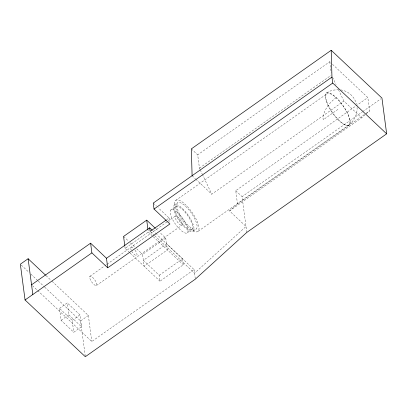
<?xml version="1.0" encoding="UTF-8"?>
<svg xmlns="http://www.w3.org/2000/svg" width="407" height="407" viewBox="0 0 407 407"><rect width="100%" height="100%" fill="white"/><g stroke="black" fill="none" stroke-linecap="round" stroke-linejoin="round"><path stroke-width="0.31" stroke-dasharray="2.04 1.53" d="M357.092 107.245C357.529 114.372 354.136 121.042 348.473 125.3A19.622 6.42 54.8 0 1 326.887 103.129A19.622 6.42 54.8 0 1 337.337 98.698A19.622 6.42 54.8 0 1 348.473 125.3M154.772 235.739L194.546 273.194L246.011 226.465L229.523 210.938L237.495 203.973L365.435 113.772M229.523 210.938L361.604 117.816L365.827 114.128M366.295 113.721L369.576 110.852L367.831 97.568L332.066 63.889M199.974 169.271L199.44 168.137L197.69 154.853L329.772 61.732L331.608 63.456M199.44 168.137L331.003 75.381M175.575 200.529L326.618 94.037M174.369 205.031L177.477 202.844M170.731 210.109L175.392 206.822M129.645 252.635L125.117 248.367L148.265 232.071L148.021 230.189M166.544 219.826L169.108 218.02L158.237 207.779M89.901 276.287L104.406 266.061M104.925 265.7L106.476 264.601M106.995 264.235L167.084 221.876M167.603 221.51L175.371 216.031M195.757 179.141L211.762 194.215L343.844 101.094L361.604 117.816M337.937 109.397L323.173 119.806A19.114 10.012 -47.5 0 1 336.085 97.736M59.503 308.394L67.272 302.915L79.96 314.86L81.527 326.785L73.759 332.265L61.075 320.319L59.503 308.394L72.192 320.34L73.759 332.265M96.525 285.46L181.99 225.203M165.72 238.07L167.455 249.852L144.144 266.285L142.572 254.365L165.72 238.07L159.839 232.524M237.495 203.973L235.745 190.69L355.397 106.334M355.916 105.968L367.831 97.568M61.075 320.319L68.844 314.84L67.272 302.915M187.525 232.621L192.185 229.334M193.203 231.12L196.311 228.932M246.795 232.428L242.089 196.662L362.261 111.94M362.774 111.574L380.906 98.794M198.214 231.247L349.257 124.761M72.192 320.34L79.96 314.86M365.954 113.411L369.576 110.852M85.231 356.094L80.606 320.955L88.375 315.476L51.577 280.825M159.213 275.259L182.524 258.827L166.667 243.895L143.361 260.327L159.213 275.259L160.002 281.217L183.308 264.784L182.524 258.827M32.468 285.683L91.794 341.514L194.078 269.617L156.614 234.34M326.658 92.781L331.873 90.278L338.619 89.611M340.751 89.886C348.087 90.954 354.98 96.708 356.293 104.197M148.265 232.071L152.834 236.309M153.286 236.732L183.308 264.784M191.346 148.881L197.69 154.853M235.745 190.69L242.089 196.662M192.099 175.697L195.299 178.714M153.251 203.088L156.42 206.074M152.452 230.423L156.151 233.903M150.61 231.822L154.309 235.302M130.098 253.062L160.002 281.217M46.057 275.625L51.119 280.392M21.271 265.079L29.09 272.441M30.927 274.176L37.831 280.672M38.289 281.105L44.266 286.737M44.729 287.169L80.606 320.955M68.844 314.84L81.527 326.785M155.769 228.683L158.028 230.815M123.57 236.442L128.546 241.137M130.357 242.847L134.88 247.11M136.691 248.819L142.572 254.365M332.595 77.284L336.075 84.651M338.487 89.754L343.844 101.094M200.244 169.841L202.116 173.809M202.386 174.374L211.762 194.215M329.772 61.732L331.206 72.599M194.078 269.617L195.253 278.561M169.108 218.02L169.658 222.191M88.375 315.476L91.794 341.514M124.873 246.484L125.117 248.367M135.012 250.173A5.032 1.648 54.8 0 1 136.706 255.504A5.032 1.648 54.8 0 1 132.178 251.841M131.344 250.376A5.032 1.648 54.8 0 1 131.049 247.197A5.032 1.648 54.8 0 1 134.203 249.165M179.935 214.982L177.605 212.627A14.082 4.609 54.8 0 0 170.218 211.421L170.309 213.41A14.082 4.609 54.8 0 0 178.317 227.742L180.647 230.103A14.082 4.609 54.8 0 0 188.034 231.308L187.942 229.319A14.082 4.609 54.8 0 0 179.935 214.982M326.826 101.786A19.114 6.258 54.8 0 0 347.731 125.427A19.114 6.258 54.8 0 0 339.255 100.982A19.114 6.258 54.8 0 0 326.826 101.786M175.783 208.277A19.114 6.258 54.8 0 0 196.688 231.914A19.114 6.258 54.8 0 0 188.212 207.473A19.114 6.258 54.8 0 0 175.783 208.277M174.308 211.314A16.097 5.266 54.8 0 0 191.85 231.578A16.097 5.266 54.8 0 0 185.2 211.34A16.097 5.266 54.8 0 0 174.308 211.314M177.416 209.122A16.097 5.266 54.8 0 0 194.958 229.39A16.097 5.266 54.8 0 0 188.309 209.147A16.097 5.266 54.8 0 0 177.416 209.122M175.666 212.658A14.082 4.609 54.8 0 0 191.097 229.879A14.082 4.609 54.8 0 0 184.6 211.696A14.082 4.609 54.8 0 0 175.666 212.658M89.881 278.495A5.657 1.852 54.8 0 0 96.047 285.622A5.657 1.852 54.8 0 0 93.712 278.505A5.657 1.852 54.8 0 0 89.881 278.495M175.351 218.244A5.657 1.852 54.8 0 0 181.517 225.366A5.657 1.852 54.8 0 0 179.177 218.249A5.657 1.852 54.8 0 0 175.351 218.244"/><path stroke-width="0.61" d="M45.599 275.193L28.119 258.735L20.35 264.214L25.061 299.979L85.312 356.72L195.329 279.156L246.795 232.428L386.65 133.827L381.939 98.062L331.201 50.28L191.346 148.881L192.099 175.697M31.548 284.814L90.598 243.183L106.476 258.267L107.733 267.801L169.892 223.982L154.034 209.05L153.251 203.088L331.954 77.096L331.201 50.28M25.061 299.979L91.88 252.869L90.598 243.183M154.034 209.05L332.738 83.059L331.954 77.096M155.316 228.256L146.718 220.146L123.57 236.442L124.791 245.859M106.476 258.267L149.679 227.808L151.989 229.986M166.031 220.187L150.147 231.385L149.679 227.808M332.738 83.059L386.65 133.827M91.88 252.869L107.733 267.801M28.119 258.735L32.825 294.5M146.718 220.146L147.939 229.563"/></g></svg>
